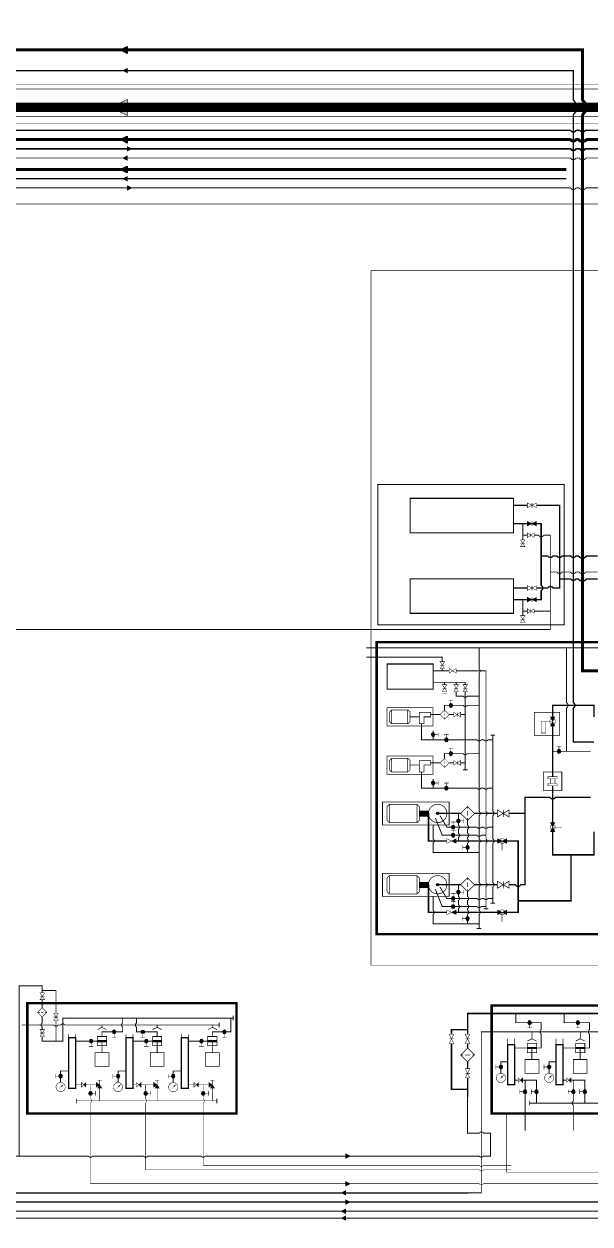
# Model space of a CAD drawing. Header units: millimetres. Extents: x 0 to 2500, y 0 to 1760.
# Drawn here: x 704 to 950, y 885 to 1407 of the extents above; entities that cross this region are included whole.
import ezdxf

# ---------------------------------------------------------------- set-up
doc = ezdxf.new("R2010")
doc.units = ezdxf.units.MM
for name, pattern in [('ACAD_ISO02W100', [15, 12, -3]), ('ACAD_ISO03W100', [30, 12, -18]), ('ACAD_ISO04W100', [30, 24, -3, 0, -3])]:
    doc.linetypes.add(name, pattern=pattern)
for name, color, linetype in [('Вентили 50', 7, 'Continuous'), ('Вентили угл.50', 7, 'Continuous'), ('Диафрагмы 100', 7, 'Continuous'), ('Емкости', 7, 'Continuous'), ('Задвижки 100', 7, 'Continuous'), ('Задвижки 150', 7, 'Continuous'), ('Задвижки 50', 7, 'Continuous'), ('Задвижки 80', 7, 'Continuous'), ('Изм.приб.', 7, 'Continuous'), ('Клапаны 10', 7, 'Continuous'), ('Клапаны 100', 7, 'Continuous'), ('Краны 15', 7, 'Continuous'), ('Краны шар.пн.прив.100', 7, 'Continuous'), ('Краны шар.прив.100', 7, 'Continuous'), ('Краны шар.ручн.100', 7, 'Continuous'), ('Насосы', 7, 'Continuous'), ('Площадки', 7, 'Continuous'), ('Трубы 108', 7, 'Continuous'), ('Трубы 159', 7, 'Continuous'), ('Трубы 25', 7, 'Continuous'), ('Трубы 57', 7, 'Continuous'), ('Трубы 720', 7, 'Continuous'), ('Трубы 89', 7, 'Continuous'), ('Фильтры 4', 7, 'Continuous'), ('Фильтры 6', 7, 'Continuous'), ('Штрих пункт.', 7, 'ACAD_ISO04W100')]:
    doc.layers.add(name, color=color, linetype=linetype)

# ---------------------------------------------------------------- blocks, each defined once
blk = doc.blocks.new('Задвижка 50')
at = {"layer": 'Задвижки 50', "const_width": 0.2}
blk.add_lwpolyline([(3, -1), (3, 1), (0, -1), (0, 1)], close=True, dxfattribs=at)
blk.add_lwpolyline([(1.5, 1), (1.5, -1)], dxfattribs=at)
blk = doc.blocks.new('Фильтр 4')
at = {"layer": 'Фильтры 4', "const_width": 0.2}
blk.add_lwpolyline([(0, 2), (-2, 0), (0, -2), (2, 0)], close=True, dxfattribs=at)
for points in [[(-2, 0), (-1, 0)], [(-0.5, 0), (0.5, 0)], [(1, 0), (2, 0)]]:
    blk.add_lwpolyline(points, dxfattribs=at)
blk = doc.blocks.new('Изм.приб.')
at = {"layer": 'Изм.приб.', "const_width": 0.2}
blk.add_lwpolyline([(-2, 0, 1), (2, 0, 1), (-2, 0, 0.780776)], format="xyb", dxfattribs=at)
at = {"layer": 'Изм.приб.', "const_width": 0.1}
blk.add_lwpolyline([(0.21, 0.21), (-0.71, -0.71)], dxfattribs=at)
at = {"layer": 'Изм.приб.'}
blk.add_solid([(0.01, 0.41), (1.41, 1.41), (0.41, 0.01)], dxfattribs=at)
blk = doc.blocks.new('Кран 15')
at = {"layer": 'Краны 15'}
blk.add_hatch(color=256, dxfattribs=at).paths.add_polyline_path([(-0.75, 0.75, 1), (0.75, 0.75, 1)])
at = {"layer": 'Краны 15', "const_width": 0.2}
for points in [[(-2.25, 1.75), (-2.25, -0.25)], [(-0.75, 0.75), (-2.25, 0.75)]]:
    blk.add_lwpolyline(points, dxfattribs=at)
at = {"layer": 'Краны 15'}
blk.add_lwpolyline([(-0.75, 0.75, 1), (0.75, 0.75, 1), (-0.75, 0.75, 1)], format="xyb", dxfattribs=at)
blk = doc.blocks.new('Клапан 10')
at = {"layer": 'Клапаны 10'}
blk.add_hatch(color=256, dxfattribs=at).paths.add_polyline_path([(2, 1), (1, 0), (2, -1)])
at = {"layer": 'Клапаны 10', "const_width": 0.2}
blk.add_lwpolyline([(0, 1), (0, -1), (2, 1), (2, -1)], close=True, dxfattribs=at)
blk = doc.blocks.new('Вентиль угл.50 непрох.')
at = {"layer": 'Вентили угл.50'}
h = blk.add_hatch(color=256, dxfattribs=at)
h.paths.add_polyline_path([(-1.5, -1), (0, 0), (-1.5, 1)])
h.paths.add_polyline_path([(1, -1.5), (0, 0), (-1, -1.5)])
at = {"layer": 'Вентили угл.50', "const_width": 0.2}
blk.add_lwpolyline([(0, 0), (-1.5, -1), (-1.5, 1), (0, 0)], close=True, dxfattribs=at)
for points in [[(0, 0), (-1, -1.5), (1, -1.5), (0, 0)], [(1, 2), (-1, 2)], [(0, 0), (0, 2)]]:
    blk.add_lwpolyline(points, dxfattribs=at)
blk = doc.blocks.new('Пересеч. 57-57')
at = {"layer": 'Трубы 57'}
blk.add_lwpolyline([(-1, 0, 0.4, 0.4, -0.236068), (-0.8, -0.1, 0.4, 0.4, 0.236068), (0, -0.5, 0.4, 0.4, 0.236068), (0.8, -0.1, 0.4, 0.4, -0.236068), (1, 0, 0, 0, 0)], format="xyseb", dxfattribs=at)
blk = doc.blocks.new('Задвижка 100')
at = {"layer": 'Задвижки 100', "const_width": 0.2}
blk.add_lwpolyline([(0, -1), (0, 1), (4, -1), (4, 1)], close=True, dxfattribs=at)
blk.add_lwpolyline([(2, 1), (2, -1)], dxfattribs=at)
blk = doc.blocks.new('Фильтр 6')
at = {"layer": 'Фильтры 6', "const_width": 0.3}
blk.add_lwpolyline([(-3, 0), (0, -3), (3, 0), (0, 3)], close=True, dxfattribs=at)
for points in [[(-3, 0), (-2, 0)], [(-1, 0), (1, 0)], [(2, 0), (3, 0)]]:
    blk.add_lwpolyline(points, dxfattribs=at)
blk = doc.blocks.new('Заглушка 57')
at = {"layer": 'Трубы 57', "const_width": 0.4}
blk.add_lwpolyline([(0, 1), (0, -1)], dxfattribs=at)
blk = doc.blocks.new('Стрелка 57')
at = {"layer": 'Трубы 57'}
h = blk.add_hatch(color=256, dxfattribs=at)
h.paths.add_polyline_path([(0, 0), (0, -1), (2, 0)])
h.paths.add_polyline_path([(0, 1), (0, 0), (2, 0)])
at = {"layer": 'Трубы 57', "const_width": 0.2}
blk.add_lwpolyline([(0, -1), (0, 1), (2, 0)], close=True, dxfattribs=at)
blk = doc.blocks.new('Стрелка 89')
at = {"layer": 'Трубы 57'}
h = blk.add_hatch(color=256, dxfattribs=at)
h.paths.add_polyline_path([(0, 0), (0, -1), (2, 0)])
h.paths.add_polyline_path([(0, 1), (0, 0), (2, 0)])
at = {"layer": 'Трубы 57', "const_width": 0.2}
blk.add_lwpolyline([(0, -1), (0, 1), (2, 0)], close=True, dxfattribs=at)
blk = doc.blocks.new('Клапан 100')
at = {"layer": 'Клапаны 100'}
blk.add_hatch(color=256, dxfattribs=at).paths.add_polyline_path([(2, 0), (0, 1), (0, -1)])
at = {"layer": 'Клапаны 100', "const_width": 0.2}
blk.add_lwpolyline([(0, -1), (0, 1), (4, -1), (4, 1)], close=True, dxfattribs=at)
blk = doc.blocks.new('Задвижка 150')
at = {"layer": 'Задвижки 150', "const_width": 0.3}
blk.add_lwpolyline([(5, -1.5), (0, 1.5), (0, -1.5), (5, 1.5)], close=True, dxfattribs=at)
blk.add_lwpolyline([(2.5, 1.5), (2.5, -1.5)], dxfattribs=at)
blk = doc.blocks.new('Кран шар.ручн.100 непрох.')
at = {"layer": 'Краны шар.ручн.100'}
h = blk.add_hatch(color=256, dxfattribs=at)
h.paths.add_polyline_path([(2, 0), (0, 1), (0, -1)])
h.paths.add_polyline_path([(2, 0), (4, -1), (4, 1)])
at = {"layer": 'Краны шар.ручн.100', "const_width": 0.2}
blk.add_lwpolyline([(0, -1), (0, 1), (4, -1), (4, 1)], close=True, dxfattribs=at)
blk.add_lwpolyline([(0.875, 0, 1), (3.125, 0, 1), (0.875, 0, 1)], format="xyb", dxfattribs=at)
blk.add_lwpolyline([(2, 4), (2, 0)], dxfattribs=at)
blk = doc.blocks.new('Пересеч. 89-108')
at = {"layer": 'Трубы 89', "const_width": 0.6}
blk.add_lwpolyline([(-1.4, 0, -0.236068), (-1, -0.2, 0.236068), (0, -0.7, 0.236068), (1, -0.2, -0.236068), (1.4, 0)], format="xyb", dxfattribs=at)
blk = doc.blocks.new('Вентиль 50')
at = {"layer": 'Вентили 50', "const_width": 0.2}
blk.add_lwpolyline([(3, -1), (3, 1), (0, -1), (0, 1)], close=True, dxfattribs=at)
blk = doc.blocks.new('Диафрагма 100')
at = {"layer": 'Диафрагмы 100', "const_width": 0.2}
for points in [[(-2, 2), (2, 2), (2, 1), (-2, 1)], [(-2, -1), (2, -1), (2, -2), (-2, -2)]]:
    blk.add_lwpolyline(points, close=True, dxfattribs=at)
for points in [[(-1, 1), (-1, -1)], [(1, 1), (1, -1)]]:
    blk.add_lwpolyline(points, dxfattribs=at)
blk = doc.blocks.new('Кран шар.прив.100')
at = {"layer": 'Краны шар.пн.прив.100'}
h = blk.add_hatch(color=256, dxfattribs=at)
h.paths.add_polyline_path([(0, -1), (2, 0), (0, 1)])
h.paths.add_polyline_path([(2, 0), (4, -1), (4, 1)])
at = {"layer": 'Краны шар.пн.прив.100', "const_width": 0.2}
for points in [[(-3, 3), (2, 3), (2, 5), (-3, 5)], [(0, -1), (0, 1), (4, -1), (4, 1)]]:
    blk.add_lwpolyline(points, close=True, dxfattribs=at)
blk.add_lwpolyline([(2, 1.25, 1.010442), (2, -1.25, 1.010442), (2, 1.25, 4.236068)], format="xyb", dxfattribs=at)
blk.add_lwpolyline([(2, 0), (2, 5)], dxfattribs=at)
blk = doc.blocks.new('Пересеч. 57-108')
at = {"layer": 'Трубы 57', "const_width": 0.4}
blk.add_lwpolyline([(-1.4, 0, -0.236068), (-1, -0.2, 0.236068), (0, -0.7, 0.236068), (1, -0.2, -0.236068), (1.4, 0)], format="xyb", dxfattribs=at)
blk = doc.blocks.new('Задвижка 80')
at = {"layer": 'Задвижки 80', "const_width": 0.2}
blk.add_lwpolyline([(0, -1), (0, 1), (4, -1), (4, 1)], close=True, dxfattribs=at)
blk.add_lwpolyline([(2, 1), (2, -1)], dxfattribs=at)
blk = doc.blocks.new('Задвижка 100 непрох.')
at = {"layer": 'Задвижки 100'}
h = blk.add_hatch(color=256, dxfattribs=at)
h.paths.add_polyline_path([(2, 0), (0, 1), (0, -1)])
h.paths.add_polyline_path([(2, 0), (4, -1), (4, 1)])
at = {"layer": 'Задвижки 100', "const_width": 0.2}
blk.add_lwpolyline([(0, -1), (0, 1), (4, -1), (4, 1)], close=True, dxfattribs=at)
blk.add_lwpolyline([(2, 1), (2, -1)], dxfattribs=at)
blk = doc.blocks.new('Пересеч. 89-219')
at = {"layer": 'Трубы 89', "const_width": 0.6}
blk.add_lwpolyline([(-2, 0, -0.236068), (-1.6, -0.2, 0.236068), (0, -1, 0.236068), (1.6, -0.2, -0.236068), (2, 0)], format="xyb", dxfattribs=at)
blk = doc.blocks.new('Пересеч. 57-159')
at = {"layer": 'Трубы 57'}
blk.add_lwpolyline([(-1.6, 0, 0.4, 0.4, -0.236068), (-1.4, -0.1, 0.4, 0.4, 0.236068), (0, -0.8, 0.4, 0.4, 0.236068), (1.4, -0.1, 0.4, 0.4, -0.236068), (1.6, 0, 0, 0, 0)], format="xyseb", dxfattribs=at)
blk = doc.blocks.new('Стрелка 159')
at = {"layer": 'Трубы 159'}
blk.add_hatch(color=256, dxfattribs=at).paths.add_polyline_path([(1.5, 0), (-1.5, 0), (0, -3)])
blk.add_lwpolyline([(-1.5, 0), (1.5, 0), (0, -3)], close=True, dxfattribs=at)
blk = doc.blocks.new('Стрелка 108')
at = {"layer": 'Трубы 108'}
h = blk.add_hatch(color=256, dxfattribs=at)
h.paths.add_polyline_path([(0, 0), (1, 0), (0, 2)])
h.paths.add_polyline_path([(-1, 0), (0, 0), (0, 2)])
at = {"layer": 'Трубы 108', "const_width": 0.2}
blk.add_lwpolyline([(1, 0), (-1, 0), (0, 2)], close=True, dxfattribs=at)
blk = doc.blocks.new('Стрелка 720')
at = {"layer": 'Трубы 720'}
blk.add_hatch(color=256, dxfattribs=at).paths.add_polyline_path([(-3.5, 0), (0, -7), (3.5, 0)])
at = {"layer": 'Трубы 720', "const_width": 0.3}
blk.add_lwpolyline([(-3.5, 0), (3.5, 0), (0, -7)], close=True, dxfattribs=at)
blk = doc.blocks.new('Пересеч. 89-720')
at = {"layer": 'Трубы 89', "const_width": 0.6}
blk.add_lwpolyline([(-3.5, 0, -0.205258), (-2.8, -0.3, 0.20548), (0, -1.5, 0.20548), (2.8, -0.3, -0.205258), (3.5, 0)], format="xyb", dxfattribs=at)
blk = doc.blocks.new('Пересеч. 159-720')
at = {"layer": 'Трубы 159', "const_width": 1.3}
blk.add_lwpolyline([(-3.5, 0, -0.205258), (-2.8, -0.3, 0.20548), (0, -1.5, 0.20548), (2.8, -0.3, -0.205258), (3.5, 0)], format="xyb", dxfattribs=at)
blk = doc.blocks.new('Пересеч. 159-108')
at = {"layer": 'Трубы 159'}
blk.add_lwpolyline([(-1.5, 0, 1.3, 1.3, -0.192582), (-1, -0.2, 1.3, 1.3, 0.192582), (0, -0.6, 1.3, 1.3, 0.192582), (1, -0.2, 1.3, 1.3, -0.192582), (1.5, 0, 0, 0, 0)], format="xyseb", dxfattribs=at)
blk = doc.blocks.new('Пересеч. 159-159')
at = {"layer": 'Трубы 159'}
blk.add_lwpolyline([(-2, 0, 1.3, 1.3, -0.192582), (-1.5, -0.2, 1.3, 1.3, 0.192582), (0, -0.8, 1.3, 1.3, 0.192582), (1.5, -0.2, 1.3, 1.3, -0.192582), (2, 0, 0, 0, 0)], format="xyseb", dxfattribs=at)
blk = doc.blocks.new('Пересеч. 108-108')
at = {"layer": 'Трубы 108'}
blk.add_lwpolyline([(-1.4, 0, 0.8, 0.8, -0.236068), (-1, -0.2, 0.8, 0.8, 0.236068), (0, -0.7, 0.8, 0.8, 0.236068), (1, -0.2, 0.8, 0.8, -0.236068), (1.4, 0, 0, 0, 0)], format="xyseb", dxfattribs=at)
blk = doc.blocks.new('Заглушка 25')
at = {"layer": 'Трубы 25', "const_width": 0.4}
blk.add_lwpolyline([(-1, 0), (1, 0)], dxfattribs=at)
blk = doc.blocks.new('Пересеч. 25-57')
at = {"layer": 'Трубы 25', "const_width": 0.2}
blk.add_lwpolyline([(-1, 0, -0.236068), (-0.8, -0.1, 0.236068), (0, -0.5, 0.236068), (0.8, -0.1, -0.236068), (1, 0)], format="xyb", dxfattribs=at)
blk = doc.blocks.new('Стрелка 25')
at = {"layer": 'Трубы 25'}
h = blk.add_hatch(color=256, dxfattribs=at)
h.paths.add_polyline_path([(0, 0), (0, -1), (2, 0)])
h.paths.add_polyline_path([(0, 1), (0, 0), (2, 0)])
at = {"layer": 'Трубы 25', "const_width": 0.2}
blk.add_lwpolyline([(0, -1), (0, 1), (2, 0)], close=True, dxfattribs=at)

msp = doc.modelspace()

# ---------------------------------------------------------------- hatches: boundary and pattern name
at = {"layer": 'Насосы'}
for points in [[(880.13, 1063, -0.063254), (880, 1064, -0.063254), (880.13, 1065), (876, 1065), (876, 1063)], [(884.5, 1064, 1), (883.5, 1064, 1)], [(880.13, 1032, -0.063254), (880, 1033, -0.063254), (880.13, 1034), (876, 1034), (876, 1032)], [(884.5, 1033, 1), (883.5, 1033, 1)]]:
    msp.add_hatch(color=256, dxfattribs=at).paths.add_polyline_path(points)

# ---------------------------------------------------------------- linework, layer by layer
for points, const_width in [([(862, 1129), (882, 1129), (882, 1118), (862, 1118)], 0.5), ([(723.5, 944.5), (726.5, 944.5), (726.5, 966.5), (723.5, 966.5)], 0.6), ([(736, 967), (740, 967), (740, 963), (736, 963)], 0.3), ([(748.5, 944.5), (751.5, 944.5), (751.5, 966.5), (748.5, 966.5)], 0.6), ([(764, 967), (760, 967), (760, 963), (764, 963)], 0.3), ([(772.5, 944.5), (775.5, 944.5), (775.5, 966.5), (772.5, 966.5)], 0.6), ([(784, 967), (788, 967), (788, 963), (784, 963)], 0.3), ([(735, 960), (741, 960), (741, 954), (735, 954)], 0.3), ([(765, 960), (759, 960), (759, 954), (765, 954)], 0.3), ([(783, 960), (789, 960), (789, 954), (783, 954)], 0.3), ([(914.5, 946), (917.5, 946), (917.5, 963.5), (914.5, 963.5)], 0.6), ([(923, 964), (927, 964), (927, 960), (923, 960)], 0.3), ([(935.5, 946), (938.5, 946), (938.5, 963.5), (935.5, 963.5)], 0.6), ([(944, 964), (948, 964), (948, 960), (944, 960)], 0.3), ([(922, 957), (928, 957), (928, 951), (922, 951)], 0.3), ([(943, 957), (949, 957), (949, 951), (943, 951)], 0.3)]:
    msp.add_lwpolyline(points, close=True, dxfattribs=dict(const_width=const_width))
for points, const_width in [([(795, 976), (795, 974)], 0.4), ([(738, 971), (736, 970)], 0.3), ([(738, 972), (738, 971)], 0.3), ([(738, 971), (740, 970)], 0.3), ([(762, 971), (760, 970)], 0.3), ([(762, 972), (762, 971)], 0.3), ([(762, 971), (764, 970)], 0.3), ([(786, 971), (784, 970)], 0.3), ([(786, 972), (786, 971)], 0.3), ([(786, 971), (788, 970)], 0.3), ([(789, 973), (789, 971)], 0.4), ([(723.5, 966.5), (723.5, 968)], 0.3), ([(726.5, 966.5), (726.5, 968)], 0.3), ([(736, 965), (740, 965)], 1), ([(748.5, 966.5), (748.5, 968)], 0.3), ([(751.5, 966.5), (751.5, 968)], 0.3), ([(764, 965), (760, 965)], 1), ([(772.5, 966.5), (772.5, 968)], 0.3), ([(775.5, 966.5), (775.5, 968)], 0.3), ([(784, 965), (788, 965)], 1), ([(914.5, 963.5), (914.5, 966)], 0.3), ([(917.5, 963.5), (917.5, 966)], 0.3), ([(925, 966), (923, 965)], 0.3), ([(925, 966), (927, 965)], 0.3), ([(935.5, 963.5), (935.5, 966)], 0.3), ([(938.5, 963.5), (938.5, 966)], 0.3), ([(946, 966), (944, 965)], 0.3), ([(946, 966), (948, 965)], 0.3), ([(923, 962), (927, 962)], 1), ([(944, 962), (948, 962)], 1)]:
    msp.add_lwpolyline(points, dxfattribs=dict(const_width=const_width))
at = {"layer": 'Диафрагмы 100', "const_width": 0.3}
msp.add_lwpolyline([(930, 1082), (938, 1082), (938, 1074), (930, 1074)], close=True, dxfattribs=at)
at = {"layer": 'Емкости', "lineweight": 100, "const_width": 0.5}
for points in [[(872, 1201), (917, 1201), (917, 1186), (872, 1186)], [(872, 1166), (917, 1166), (917, 1151), (872, 1151)]]:
    msp.add_lwpolyline(points, close=True, dxfattribs=at)
at = {"layer": 'Задвижки 50', "const_width": 0.2}
msp.add_lwpolyline([(886, 1116), (888, 1116)], dxfattribs=at)
at = {"layer": 'Краны шар.прив.100', "const_width": 0.3}
msp.add_lwpolyline([(926, 1108), (937, 1108), (937, 1098), (926, 1098)], close=True, dxfattribs=at)
at = {"layer": 'Насосы'}
for p, q in [((876, 1065), (880.13, 1065)), ((876, 1063), (880.13, 1063)), ((876, 1034), (880.13, 1034)), ((876, 1032), (880.13, 1032))]:
    msp.add_line(p, q, dxfattribs=at)
at = {"layer": 'Насосы', "const_width": 0.3}
for points in [[(862, 1110), (882, 1110), (882, 1102), (862, 1102)], [(871, 1109), (864, 1109), (863, 1108), (863, 1104), (864, 1103), (871, 1103), (872, 1104), (872, 1108)], [(881, 1108), (876, 1108), (876, 1103), (878, 1103), (878, 1106), (881, 1106)], [(862, 1089), (882, 1089), (882, 1081), (862, 1081)], [(871, 1088), (864, 1088), (863, 1087), (863, 1083), (864, 1082), (871, 1082), (872, 1083), (872, 1087)], [(881, 1087), (876, 1087), (876, 1082), (878, 1082), (878, 1085), (881, 1085)], [(860, 1059), (889, 1059), (889, 1069), (860, 1069)], [(875, 1068), (863, 1068), (862, 1067), (862, 1061), (863, 1060), (875, 1060), (876, 1061), (876, 1067)], [(860, 1028), (889, 1028), (889, 1038), (860, 1038)], [(875, 1037), (863, 1037), (862, 1036), (862, 1030), (863, 1029), (875, 1029), (876, 1030), (876, 1036)]]:
    msp.add_lwpolyline(points, close=True, dxfattribs=at)
for points in [[(864, 1103), (864, 1109)], [(871, 1109), (871, 1103)], [(872, 1106), (876, 1106)], [(864, 1082), (864, 1088)], [(871, 1088), (871, 1082)], [(872, 1085), (876, 1085)], [(863, 1068), (863, 1060)], [(875, 1068), (875, 1060)], [(863, 1037), (863, 1029)], [(875, 1037), (875, 1029)]]:
    msp.add_lwpolyline(points, dxfattribs=at)
for points in [[(880, 1064, 1), (888, 1064, 1), (880, 1064, 1)], [(880, 1033, 1), (888, 1033, 1), (880, 1033, 1)]]:
    msp.add_lwpolyline(points, format="xyb", dxfattribs=at)
at = {"layer": 'Насосы'}
for centre in [(884, 1064), (884, 1033)]:
    msp.add_circle(centre, 0.5, dxfattribs=at)
at = {"layer": 'Площадки', "linetype": 'ACAD_ISO02W100', "ltscale": 1.5, "const_width": 0.5}
msp.add_lwpolyline([(858, 1207), (939, 1207), (939, 1146), (858, 1146)], close=True, dxfattribs=at)
at = {"layer": 'Площадки', "const_width": 0.1}
for points in [[(857, 1139), (1072, 1139), (1072, 1011), (857, 1011)], [(1071, 1012), (858, 1012), (858, 1138), (1071, 1138)], [(705, 982), (797, 982), (797, 933), (705, 933)], [(796, 934), (706, 934), (706, 981), (796, 981)], [(907, 981), (1134, 981), (1134, 933), (907, 933)], [(1133, 934), (908, 934), (908, 980), (1133, 980)]]:
    msp.add_lwpolyline(points, close=True, dxfattribs=at)
at = {"layer": 'Площадки', "linetype": 'ACAD_ISO03W100', "ltscale": 1.5, "const_width": 1}
msp.add_lwpolyline([(857.5, 1138.5), (1071.5, 1138.5), (1071.5, 1011.5), (857.5, 1011.5)], close=True, dxfattribs=at)
at = {"layer": 'Площадки', "linetype": 'ACAD_ISO03W100', "const_width": 1}
for points in [[(705.5, 981.5), (796.5, 981.5), (796.5, 933.5), (705.5, 933.5)], [(907.5, 980.5), (1133.5, 980.5), (1133.5, 933.5), (907.5, 933.5)]]:
    msp.add_lwpolyline(points, close=True, dxfattribs=at)
at = {"layer": 'Трубы 108', "const_width": 0.8}
for points in [[(941.6, 1353), (647.5, 1353)], [(945.6, 1353), (944.4, 1353)], [(988.6, 1353), (948.4, 1353)]]:
    msp.add_lwpolyline(points, dxfattribs=at)
at = {"layer": 'Трубы 159'}
for points in [[(947, 1374.5, 1.3, 1.3, 0), (947, 1396, 1.3, 1.3, 0), (450, 1396, 1.3, 1.3, 0), (450, 1405, 1.3, 1.3, 0), (390, 1405, 1.3, 1.3, 0), (390, 1225, 0, 0, 0)], [(1052, 1121, 1.3, 1.3, 0), (1052, 1126, 1.3, 1.3, 0), (947, 1126, 1.3, 1.3, 0), (947, 1367.5, 1.3, 1.3, 0)]]:
    msp.add_lwpolyline(points, format="xyseb", dxfattribs=at)
at = {"layer": 'Трубы 159', "const_width": 1.3}
for points in [[(941.5, 1357), (647.5, 1357)], [(945, 1357), (944.5, 1357)], [(988, 1357), (949, 1357)], [(570, 1344), (940, 1344)]]:
    msp.add_lwpolyline(points, dxfattribs=at)
at = {"layer": 'Трубы 25', "const_width": 0.2}
for points in [[(904, 903), (1175, 903), (1175, 992)], [(729, 946), (726.5, 946)], [(735.5, 946), (731, 946)], [(733, 946), (733, 940)], [(737, 939), (737, 944.5)], [(753, 946), (751.5, 946)], [(760.5, 946), (755, 946)], [(757, 946), (757, 940)], [(762, 939), (762, 944.5)], [(778, 946), (775.5, 946)], [(784.5, 946), (780, 946)], [(782, 946), (782, 940)], [(786, 939), (786, 944.5)], [(727, 939), (788, 939)], [(733, 938), (733, 903), (902, 903)], [(757, 938), (757, 909), (902, 909)], [(782, 938), (782, 911), (902, 911)], [(904, 911), (916, 911)], [(904, 909), (916, 909)]]:
    msp.add_lwpolyline(points, dxfattribs=at)
at = {"layer": 'Трубы 57'}
for points in [[(647, 1349, 0.4, 0.4, 0), (941.6, 1349, 0.4, 0.4, 0)], [(944.4, 1349, 0.4, 0.4, 0), (945.4, 1349, 0.4, 0.4, 0)], [(948.6, 1349, 0.4, 0.4, 0), (988.4, 1349, 0.4, 0.4, 0)], [(944.4, 1336, 0.4, 0.4, 0), (945.4, 1336, 0.4, 0.4, 0)], [(930.4, 1185, 0.4, 0.4, 0), (933, 1185, 0.4, 0.4, 0), (933, 1144, 0.4, 0.4, 0), (673, 1144, 0.4, 0.4, 0), (673, 899, 0, 0, 0)], [(794, 975, 0.4, 0.4, 0), (794, 969, 0.4, 0.4, 0), (786, 969, 0.4, 0.4, 0), (786, 967, 0.4, 0.4, 0)], [(1125, 969, 0.4, 0.4, 0), (903, 969, 0.4, 0.4, 0), (903, 899, 0.4, 0.4, 0), (898, 899, 0, 0, 0)], [(738, 965, 0.4, 0.4, 0), (738, 960, 0, 0, 0)], [(762, 965, 0.4, 0.4, 0), (762, 960, 0, 0, 0)], [(786, 965, 0.4, 0.4, 0), (786, 960, 0, 0, 0)], [(925, 962, 0.4, 0.4, 0), (925, 957, 0, 0, 0)], [(946, 962, 0.4, 0.4, 0), (946, 957, 0, 0, 0)], [(897, 899, 0.6, 0.4, 0), (898, 899, 0.6, 0.6, 0)], [(669, 891, 0.4, 0.4, 0), (1184, 891, 0.4, 0.4, 0)]]:
    msp.add_lwpolyline(points, format="xyseb", dxfattribs=at)
for points, const_width in [([(647, 1336), (941.6, 1336)], 0.4), ([(944.4, 1336), (945.4, 1336)], 0.4), ([(948.6, 1336), (975, 1336), (975, 1322), (982, 1322)], 0.4), ([(921, 1185), (923, 1185)], 0.4), ([(926, 1185), (927.6, 1185)], 0.4), ([(933, 1169), (935.6, 1169)], 0.4), ([(938.4, 1169), (941.6, 1169)], 0.4), ([(944.4, 1169), (945.4, 1169)], 0.4), ([(948.6, 1169), (953.6, 1169)], 0.4), ([(853, 1136), (1079.6, 1136)], 0.4), ([(902, 1127), (902, 1136)], 0.4), ([(940, 1136), (940, 1112.4)], 0.4), ([(886, 1130), (886, 1132), (853, 1132)], 0.4), ([(886, 1126), (886, 1127)], 0.4), ([(882, 1126), (889, 1126)], 0.4), ([(892, 1126), (905, 1126), (905, 1065)], 0.4), ([(902, 1065), (902, 1125)], 0.4), ([(896, 1120), (896, 1121), (882, 1121)], 0.4), ([(887, 1121), (887, 1120)], 0.4), ([(892, 1120), (892, 1121)], 0.4), ([(895, 1115), (892, 1115), (892, 1117)], 0.4), ([(896, 1083), (896, 1117)], 0.4), ([(902, 1115), (897, 1115)], 0.4), ([(881, 1107), (885, 1107)], 0.4), ([(887, 1109), (887, 1111), (895, 1111)], 0.4), ([(889, 1107), (891, 1107)], 0.4), ([(894, 1107), (896, 1107)], 0.4), ([(897, 1111), (902, 1111)], 0.4), ([(940, 1109.6), (940, 1091)], 0.4), ([(901, 1096), (877, 1096), (877, 1103)], 0.4), ([(882, 1096), (882, 1100)], 0.4), ([(904, 1096), (903, 1096)], 0.4), ([(908, 1096), (906, 1096)], 0.4), ([(908, 1065), (908, 1098)], 0.4), ([(934, 1091), (950.6, 1091)], 0.4), ([(881, 1086), (885, 1086)], 0.4), ([(887, 1088), (887, 1090), (895, 1090)], 0.4), ([(889, 1086), (891, 1086)], 0.4), ([(894, 1086), (896, 1086)], 0.4), ([(897, 1090), (902, 1090)], 0.4), ([(901, 1075), (877, 1075), (877, 1082)], 0.4), ([(882, 1075), (882, 1079)], 0.4), ([(904, 1075), (903, 1075)], 0.4), ([(908, 1075), (906, 1075)], 0.4), ([(883, 1062), (886, 1054.5), (901, 1054.5)], 0.4), ([(885, 1063), (888, 1058), (901, 1058)], 0.4), ([(893, 1064), (893, 1059)], 0.4), ([(897, 1061), (897, 1059)], 0.4), ([(902, 1053), (902, 1063)], 0.4), ([(905, 1053), (905, 1063)], 0.4), ([(908, 1053), (908, 1063)], 0.4), ([(882, 1059), (882, 1053)], 0.4), ([(893, 1057), (893, 1055.5)], 0.4), ([(897, 1057), (897, 1055.5)], 0.4), ([(903, 1058), (904, 1058)], 0.4), ([(903, 1054.5), (905, 1054.5)], 0.4), ([(906, 1058), (908, 1058)], 0.4), ([(882, 1051), (882, 1047), (902, 1047)], 0.4), ([(893, 1053.5), (893, 1052)], 0.4), ([(897, 1053.5), (897, 1053)], 0.4), ([(897, 1051), (897, 1047)], 0.4), ([(902, 1034), (902, 1051)], 0.4), ([(905, 1034), (905, 1051)], 0.4), ([(908, 1034), (908, 1051)], 0.4), ([(893, 1033), (893, 1028)], 0.4), ([(882, 1028), (882, 1022)], 0.4), ([(883, 1031), (886, 1023.5), (901, 1023.5)], 0.4), ([(885, 1032), (888, 1027), (901, 1027)], 0.4), ([(897, 1030), (897, 1028)], 0.4), ([(902, 1022), (902, 1032)], 0.4), ([(905, 1022.5), (905, 1032)], 0.4), ([(908, 1025), (908, 1032)], 0.4), ([(893, 1026), (893, 1024.5)], 0.4), ([(897, 1026), (897, 1024.5)], 0.4), ([(903, 1027), (904, 1027)], 0.4), ([(903, 1023.5), (905, 1023.5)], 0.4), ([(906, 1027), (908, 1027)], 0.4), ([(882, 1020), (882, 1016), (902, 1016)], 0.4), ([(893, 1022.5), (893, 1021)], 0.4), ([(897, 1022.5), (897, 1022)], 0.4), ([(897, 1020), (897, 1016)], 0.4), ([(902, 1014), (902, 1020)], 0.4), ([(702, 915), (702, 989), (712, 989), (712, 986)], 0.4), ([(712, 987), (718, 987), (718, 977)], 0.4), ([(712, 983), (712, 979.5)], 0.4), ([(918, 977), (918, 973), (929, 973), (929, 970)], 0.4), ([(939, 977), (939, 973), (950, 973), (950, 970)], 0.4), ([(703, 972), (717, 972)], 0.4), ([(712, 975.5), (712, 973)], 0.4), ([(712, 967), (712, 965), (721, 965), (721, 975), (795, 975)], 0.4), ([(712, 971), (712, 970)], 0.4), ([(718, 974), (718, 965)], 0.4), ([(719, 972), (720, 972)], 0.4), ([(722, 972), (789, 972)], 0.4), ([(747, 971), (747, 969), (738, 969), (738, 967)], 0.4), ([(747, 975), (747, 973)], 0.4), ([(753, 975), (753, 973)], 0.4), ([(753, 971), (753, 969), (762, 969), (762, 967)], 0.4), ([(929, 968), (929, 962), (917.5, 962)], 0.4), ([(925, 969), (925, 966)], 0.3), ([(950, 968), (950, 962), (938.5, 962)], 0.4), ([(946, 969), (946, 966)], 0.3), ([(736, 965), (726.5, 965)], 0.4), ([(761, 965), (751.5, 965)], 0.4), ([(784, 965), (775.5, 965)], 0.4), ([(914.5, 956), (911.5, 956), (911.5, 951)], 0.4), ([(935.5, 956), (932.5, 956), (932.5, 951)], 0.4), ([(723.5, 952), (720, 952), (720, 947)], 0.4), ([(748.5, 952), (745, 952), (745, 947)], 0.4), ([(772.5, 952), (769, 952), (769, 947)], 0.4), ([(917.5, 948), (919, 948)], 0.4), ([(921, 948), (927, 948), (927, 938)], 0.4), ([(922, 948), (922, 926)], 0.4), ([(938.5, 948), (940, 948)], 0.4), ([(942, 948), (948, 948), (948, 938)], 0.4), ([(943, 948), (943, 939)], 0.4), ([(897, 940), (897, 925), (902, 925)], 0.4), ([(924, 938), (1127, 938)], 0.4), ([(943, 937), (943, 926)], 0.4), ([(904, 925), (907, 925), (907, 915), (904, 915)], 0.4), ([(699, 915), (732, 915)], 0.4), ([(734, 915), (756, 915)], 0.4), ([(758, 915), (781, 915)], 0.4), ([(902, 915), (783, 915)], 0.4), ([(668, 893.6), (668, 888), (1184, 888)], 0.4)]:
    msp.add_lwpolyline(points, dxfattribs=dict(at, const_width=const_width))
at = {"layer": 'Трубы 57', "lineweight": 100, "const_width": 0.4}
for points in [[(921, 1190), (921, 1183)], [(921, 1157), (921, 1150)], [(921, 1152), (923, 1152)], [(926, 1152), (933, 1152)]]:
    msp.add_lwpolyline(points, dxfattribs=at)
at = {"layer": 'Трубы 720'}
msp.add_lwpolyline([(1764, 650.9, 4, 4, 0), (1764, 647, 4, 4, 0), (1264, 647, 4, 4, 0), (1264, 1371, 4, 4, 0), (635, 1371, 4, 4, 0), (635, 1278, 4, 4, 0), (623, 1278, 0, 0, 0)], format="xyseb", dxfattribs=at)
at = {"layer": 'Трубы 89'}
for points in [[(943, 1374.5, 0.6, 0.6, 0), (943, 1387, 0.6, 0.6, 0), (426, 1387, 0.6, 0.6, 0), (426, 1077, 0.6, 0.6, 0), (420, 1077, 0, 0, 0)], [(943, 1112.4, 0.6, 0.6, 0), (943, 1367.5, 0.6, 0.6, 0)], [(1183.6, 895, 0.6, 0.6, 0), (575, 895, 0.6, 0.6, 0), (575, 980, 0, 0, 0)], [(897, 941, 0.6, 0.4, 0), (897, 940, 0.4, 0.4, 0)]]:
    msp.add_lwpolyline(points, format="xyseb", dxfattribs=at)
at = {"layer": 'Трубы 89', "const_width": 0.6}
for points in [[(941.6, 1361), (647.5, 1361)], [(945.6, 1361), (944.4, 1361)], [(988.6, 1361), (948.4, 1361)], [(940, 1340), (647.5, 1340)], [(929, 1176), (931.6, 1176)], [(934.4, 1176), (935.6, 1176)], [(938.4, 1176), (941.6, 1176)], [(944.4, 1176), (945, 1176)], [(949, 1176), (953.6, 1176)], [(937, 1166), (941.6, 1166)], [(944.4, 1166), (945, 1166)], [(944.4, 1166), (945, 1166)], [(949, 1166), (953.6, 1166)], [(952, 1106), (952, 1111), (934, 1111), (934, 1106)], [(952, 1095), (943, 1095), (943, 1109.6)], [(934, 1102), (934, 1080)], [(934, 1076), (934, 1060)], [(920.4, 1033), (922, 1033), (922, 1071), (932.6, 1071)], [(935.4, 1071), (950.6, 1071)], [(888, 1052), (880, 1052), (880, 1064)], [(884, 1064), (894, 1064)], [(900, 1064), (910, 1064)], [(915, 1064), (922, 1064)], [(934, 1056), (934, 1046), (952, 1046), (952, 1056)], [(910, 1052), (892, 1052)], [(914, 1021), (919, 1021), (919, 1052), (914, 1052)], [(919, 1026), (942, 1026), (942, 1046)], [(880, 1033), (880, 1021), (888, 1021)], [(884, 1033), (894, 1033)], [(900, 1033), (910, 1033)], [(915, 1033), (917.6, 1033)], [(892, 1021), (910, 1021)], [(590, 991), (590, 988), (579, 988), (579, 899), (897, 899)], [(897, 968), (897, 977), (1117, 977)], [(890, 968), (890, 970), (897, 970)], [(897, 944), (890, 944), (890, 964)], [(897, 962), (897, 964)], [(897, 953), (897, 956)], [(897, 941), (897, 949)]]:
    msp.add_lwpolyline(points, dxfattribs=at)
at = {"layer": 'Трубы 89', "lineweight": 100, "const_width": 0.6}
for points in [[(917, 1198), (923, 1198)], [(927, 1198), (937, 1198), (937, 1162), (934.4, 1162)], [(917, 1190), (923, 1190)], [(927, 1190), (929, 1190), (929, 1163.4)], [(923, 1162), (917, 1162)], [(931.6, 1162), (927, 1162)], [(929, 1160.6), (929, 1157), (927, 1157)], [(923, 1157), (917, 1157)]]:
    msp.add_lwpolyline(points, dxfattribs=at)
at = {"layer": 'Штрих пункт.'}
for points in [[(619.77, 1609.94, 0.2, 0.2, 0), (619.77, 1584.94, 0.2, 0.2, 0), (827.77, 1584.94, 0.2, 0.2, 0), (827.77, 1614, 0.2, 0.2, 0), (1125, 1614, 0.2, 0.2, 0), (1125, 1631, 0.2, 0.2, 0), (1286, 1631, 0.2, 0.2, 0), (1286, 1603, 0.2, 0.2, 0), (1170, 1603, 0.2, 0.2, 0), (1170, 1381, 0.2, 0.2, 0), (456, 1381, 0, 0, 0)], [(1128, 933, 0.2, 0.2, 0), (1128, 928, 0.2, 0.2, 0), (1305, 928, 0.2, 0.2, 0), (1305, 1309, 0.2, 0.2, 0), (1867, 1309, 0.2, 0.2, 0), (1867, 1294, 0.2, 0.2, 0), (1320, 1294, 0.2, 0.2, 0), (1320, 908, 0.2, 0.2, 0), (914, 908, 0.2, 0.2, 0), (914, 933, 0, 0, 0)]]:
    msp.add_lwpolyline(points, format="xyseb", dxfattribs=at)
at = {"layer": 'Штрих пункт.', "const_width": 0.2}
for points in [[(1170, 1367), (1170, 1379), (627, 1379), (627, 1367)], [(1075, 1300), (855, 1300), (855, 998), (1075, 998)]]:
    msp.add_lwpolyline(points, close=True, dxfattribs=at)
at = {"layer": 'Штрих пункт.', "ltscale": 0.6}
msp.add_lwpolyline([(539, 1364, 0.2, 0.2, 0), (534, 1364, 0.2, 0.2, 0), (534, 1329, 0.2, 0.2, 0), (980, 1329, 0.2, 0.2, 0), (980, 1347, 0.2, 0.2, 0), (1170, 1347, 0.2, 0.2, 0), (1170, 1364, 0.2, 0.2, 0), (545, 1364, 0, 0, 0)], format="xyseb", dxfattribs=at)

# ---------------------------------------------------------------- block references
at = {"layer": 'Вентили 50'}
msp.add_blockref('Вентиль 50', (889, 1126), dxfattribs=at)
at = {"layer": 'Вентили угл.50'}
for p in [(737, 946), (762, 946), (786, 946)]:
    msp.add_blockref('Вентиль угл.50 непрох.', p, dxfattribs=at)
at = {"layer": 'Диафрагмы 100'}
msp.add_blockref('Диафрагма 100', (934, 1078), dxfattribs=at)
at = {"layer": 'Задвижки 100', "lineweight": 100}
for p in [(923, 1190), (923, 1157)]:
    msp.add_blockref('Задвижка 100 непрох.', p, dxfattribs=at)
at = {"layer": 'Задвижки 100', "rotation": 270}
for p in [(890, 968), (897, 968), (897, 953)]:
    msp.add_blockref('Задвижка 100', p, dxfattribs=at)
at = {"layer": 'Задвижки 150'}
for p in [(910, 1064), (910, 1033)]:
    msp.add_blockref('Задвижка 150', p, dxfattribs=at)
at = {"layer": 'Задвижки 50', "lineweight": 100}
for p in [(923, 1185), (923, 1152)]:
    msp.add_blockref('Задвижка 50', p, dxfattribs=at)
at = {"layer": 'Задвижки 50', "lineweight": 100, "rotation": 270}
for p in [(921, 1183), (921, 1150)]:
    msp.add_blockref('Задвижка 50', p, dxfattribs=at)
at = {"layer": 'Задвижки 50'}
for p, rotation in [((886, 1130), 270), ((887, 1120), 270), ((892, 1120), 270), ((896, 1120), 270), ((712, 983), 90), ((718, 977), 270), ((712, 970), 270)]:
    msp.add_blockref('Задвижка 50', p, dxfattribs=dict(at, rotation=rotation))
for p in [(891, 1107), (891, 1086)]:
    msp.add_blockref('Задвижка 50', p, dxfattribs=at)
at = {"layer": 'Задвижки 80', "lineweight": 100}
for p in [(923, 1198), (923, 1162)]:
    msp.add_blockref('Задвижка 80', p, dxfattribs=at)
at = {"layer": 'Изм.приб.'}
for p in [(911.5, 949), (932.5, 949), (720, 945), (745, 945), (769, 945)]:
    msp.add_blockref('Изм.приб.', p, dxfattribs=at)
at = {"layer": 'Клапаны 10'}
for p in [(729, 946), (753, 946), (778, 946), (919, 948), (940, 948)]:
    msp.add_blockref('Клапан 10', p, dxfattribs=at)
at = {"layer": 'Клапаны 100', "rotation": 180}
for p in [(892, 1052), (892, 1021)]:
    msp.add_blockref('Клапан 100', p, dxfattribs=at)
at = {"layer": 'Краны 15'}
for p, rotation in [((889, 1111), 270), ((882, 1099), 180), ((887, 1096), 270), ((889, 1090), 270), ((936, 1091), 270), ((882, 1078), 180), ((887, 1075), 270), ((890, 1058), 270), ((893, 1061.5), 180), ((890, 1054.5), 270), ((890, 1027), 270), ((893, 1030.5), 180), ((890, 1023.5), 270), ((924.75, 973), 90), ((945.75, 973), 90), ((734, 965), 90), ((744, 969), 90), ((758, 965), 90), ((782, 965), 90), ((792, 969), 90), ((733, 943), 180), ((757, 943), 180), ((782, 943), 180)]:
    msp.add_blockref('Кран 15', p, dxfattribs=dict(at, rotation=rotation))
for p in [(897, 1048.5), (897, 1017.5), (720, 949), (745, 949), (769, 949), (911.5, 953), (932.5, 953), (922, 942.25), (927, 942.25), (943, 942.25), (948, 942.25)]:
    msp.add_blockref('Кран 15', p, dxfattribs=at)
at = {"layer": 'Краны 15', "xscale": -1, "rotation": 270}
msp.add_blockref('Кран 15', (755, 969), dxfattribs=at)
at = {"layer": 'Краны шар.прив.100', "rotation": 90}
msp.add_blockref('Кран шар.прив.100', (934, 1102), dxfattribs=at)
at = {"layer": 'Краны шар.ручн.100'}
for p, rotation in [((934, 1060), 270), ((914, 1052), 180), ((914, 1021), 180)]:
    msp.add_blockref('Кран шар.ручн.100 непрох.', p, dxfattribs=dict(at, rotation=rotation))
at = {"layer": 'Трубы 108', "rotation": 270}
msp.add_blockref('Стрелка 108', (749, 1353), dxfattribs=at)
at = {"layer": 'Трубы 108'}
for p in [(943, 1353), (947, 1353)]:
    msp.add_blockref('Пересеч. 108-108', p, dxfattribs=at)
at = {"layer": 'Трубы 159'}
for name, p, rotation in [('Стрелка 159', (749, 1396), 270), ('Пересеч. 159-720', (947, 1371), 90), ('Стрелка 159', (749, 1357), 270), ('Стрелка 159', (749, 1344), 270)]:
    msp.add_blockref(name, p, dxfattribs=dict(at, rotation=rotation))
for name, p in [('Пересеч. 159-108', (943, 1357)), ('Пересеч. 159-159', (947, 1357))]:
    msp.add_blockref(name, p, dxfattribs=at)
at = {"layer": 'Трубы 25', "rotation": 90}
for name, p in [('Заглушка 25', (727, 939)), ('Пересеч. 25-57', (733, 939)), ('Пересеч. 25-57', (757, 939)), ('Пересеч. 25-57', (782, 939)), ('Заглушка 25', (788, 939))]:
    msp.add_blockref(name, p, dxfattribs=at)
at = {"layer": 'Трубы 25'}
for name, p in [('Пересеч. 25-57', (903, 911)), ('Пересеч. 25-57', (903, 909)), ('Стрелка 25', (844, 903)), ('Пересеч. 25-57', (903, 903))]:
    msp.add_blockref(name, p, dxfattribs=at)
at = {"layer": 'Трубы 57'}
for name, p, rotation in [('Стрелка 57', (749, 1349), 180), ('Пересеч. 57-57', (902, 1126), 90), ('Пересеч. 57-108', (940, 1111), 90), ('Заглушка 57', (908, 1098), 270), ('Заглушка 57', (896, 1083), 270), ('Пересеч. 57-57', (902, 1064), 90), ('Пересеч. 57-57', (905, 1064), 90), ('Пересеч. 57-57', (908, 1064), 90), ('Пересеч. 57-57', (893, 1058), 90), ('Пересеч. 57-57', (893, 1054.5), 90), ('Пересеч. 57-57', (897, 1058), 90), ('Пересеч. 57-57', (897, 1054.5), 90), ('Пересеч. 57-57', (882, 1052), 90), ('Пересеч. 57-57', (897, 1052), 90), ('Пересеч. 57-57', (902, 1052), 90), ('Пересеч. 57-57', (905, 1052), 90), ('Пересеч. 57-57', (908, 1052), 90), ('Пересеч. 57-57', (902, 1033), 90), ('Пересеч. 57-57', (905, 1033), 90), ('Пересеч. 57-57', (908, 1033), 90), ('Пересеч. 57-57', (893, 1027), 90), ('Пересеч. 57-57', (897, 1027), 90), ('Пересеч. 57-57', (893, 1023.5), 90), ('Пересеч. 57-57', (897, 1023.5), 90), ('Заглушка 57', (908, 1025), 270), ('Пересеч. 57-57', (882, 1021), 90), ('Пересеч. 57-57', (897, 1021), 90), ('Пересеч. 57-57', (902, 1021), 90), ('Заглушка 57', (905, 1022.5), 90), ('Заглушка 57', (902, 1014), 270), ('Пересеч. 57-57', (712, 972), 270), ('Пересеч. 57-57', (721, 972), 180), ('Пересеч. 57-57', (747, 972), 270), ('Пересеч. 57-57', (753, 972), 270), ('Пересеч. 57-57', (929, 969), 270), ('Пересеч. 57-57', (950, 969), 270), ('Пересеч. 57-57', (943, 938), 270), ('Пересеч. 57-57', (903, 925), 180)]:
    msp.add_blockref(name, p, dxfattribs=dict(at, rotation=rotation))
for name, p in [('Пересеч. 57-108', (943, 1349)), ('Пересеч. 57-159', (947, 1349)), ('Стрелка 57', (749, 1336)), ('Пересеч. 57-108', (943, 1336)), ('Пересеч. 57-159', (947, 1336)), ('Пересеч. 57-108', (937, 1169)), ('Пересеч. 57-108', (943, 1169)), ('Пересеч. 57-159', (947, 1169)), ('Пересеч. 57-57', (896, 1115)), ('Пересеч. 57-57', (896, 1111)), ('Пересеч. 57-57', (902, 1096)), ('Пересеч. 57-57', (905, 1096)), ('Пересеч. 57-57', (896, 1090)), ('Пересеч. 57-57', (902, 1075)), ('Пересеч. 57-57', (905, 1075)), ('Пересеч. 57-57', (902, 1058)), ('Пересеч. 57-57', (902, 1054.5)), ('Пересеч. 57-57', (905, 1058)), ('Пересеч. 57-57', (902, 1027)), ('Пересеч. 57-57', (902, 1023.5)), ('Пересеч. 57-57', (905, 1027)), ('Пересеч. 57-57', (718, 972)), ('Заглушка 57', (924, 938)), ('Пересеч. 57-57', (733, 915)), ('Пересеч. 57-57', (757, 915)), ('Пересеч. 57-57', (782, 915)), ('Стрелка 57', (844, 915)), ('Пересеч. 57-57', (903, 915))]:
    msp.add_blockref(name, p, dxfattribs=at)
at = {"layer": 'Трубы 57', "lineweight": 100}
msp.add_blockref('Пересеч. 57-108', (929, 1185), dxfattribs=at)
at = {"layer": 'Трубы 720', "rotation": 270}
msp.add_blockref('Стрелка 720', (749, 1371), dxfattribs=at)
at = {"layer": 'Трубы 89'}
for name, p, rotation in [('Стрелка 89', (749, 1387), 180), ('Пересеч. 89-720', (943, 1371), 90), ('Стрелка 89', (749, 1340), 180), ('Пересеч. 89-108', (943, 1111), 90), ('Стрелка 89', (844, 899), 180), ('Стрелка 57', (844, 891), 180), ('Стрелка 57', (844, 888), 180)]:
    msp.add_blockref(name, p, dxfattribs=dict(at, rotation=rotation))
for name, p in [('Пересеч. 89-108', (943, 1361)), ('Пересеч. 89-108', (947, 1361)), ('Пересеч. 89-108', (933, 1176)), ('Пересеч. 89-108', (937, 1176)), ('Пересеч. 89-108', (943, 1176)), ('Пересеч. 89-219', (947, 1176)), ('Пересеч. 89-108', (943, 1166)), ('Пересеч. 89-219', (947, 1166)), ('Пересеч. 89-108', (934, 1071)), ('Пересеч. 89-108', (919, 1033)), ('Стрелка 89', (844, 895))]:
    msp.add_blockref(name, p, dxfattribs=at)
at = {"layer": 'Трубы 89', "lineweight": 100}
for p, rotation in [((929, 1162), 90), ((933, 1162), 180)]:
    msp.add_blockref('Пересеч. 89-108', p, dxfattribs=dict(at, rotation=rotation))
at = {"layer": 'Фильтры 4', "rotation": 90}
for p in [(887, 1107), (887, 1086)]:
    msp.add_blockref('Фильтр 4', p, dxfattribs=at)
at = {"layer": 'Фильтры 4'}
msp.add_blockref('Фильтр 4', (712, 977.5), dxfattribs=at)
at = {"layer": 'Фильтры 6', "rotation": 90}
for p in [(897, 1064), (897, 1033)]:
    msp.add_blockref('Фильтр 6', p, dxfattribs=at)
at = {"layer": 'Фильтры 6'}
msp.add_blockref('Фильтр 6', (897, 959), dxfattribs=at)

doc.saveas('drawing.dxf')
